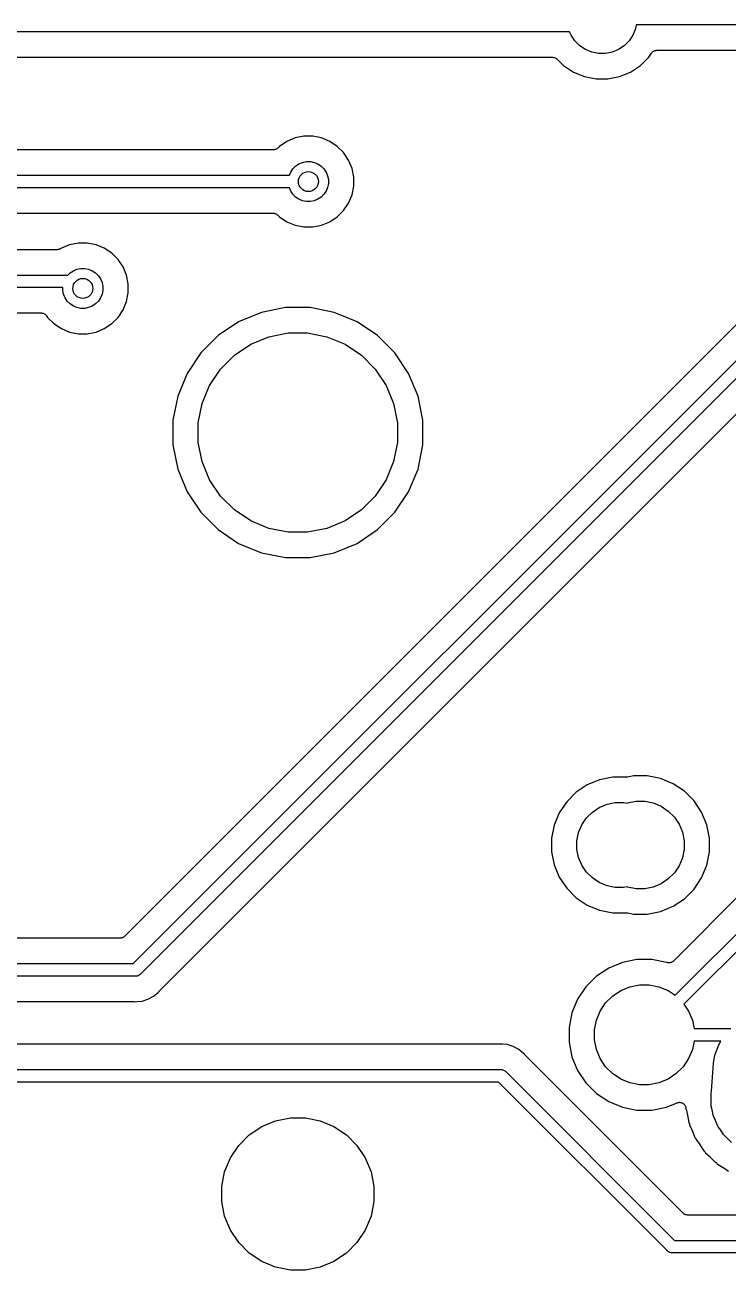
# Model space of a CAD drawing. Extents: x 1.13 to 10.46, y -5.5 to -3.29.
# Drawn here: x 8.151 to 8.705, y -5.478 to -4.497 of the extents above; entities that cross this region are included whole.
import ezdxf

# ---------------------------------------------------------------- set-up
doc = ezdxf.new("R2010")
doc.units = 0
doc.header["$MEASUREMENT"] = 0
doc.layers.add('BLACK', color=7, linetype='CONTINUOUS')

msp = doc.modelspace()

# ---------------------------------------------------------------- linework, layer by layer
at = {"layer": 'BLACK', "linetype": 'CONTINUOUS'}
for p, q in [((8.58046, -4.50217), (7.88218, -4.50217)), ((8.58154, -4.50476), (8.58046, -4.50217)), ((8.63235, -4.49975), (8.63028, -4.50476)), ((8.63297, -4.49665), (8.63235, -4.49975)), ((9.32357, -4.49665), (8.63297, -4.49665)), ((8.58454, -4.50926), (8.58154, -4.50476)), ((8.58838, -4.51309), (8.58454, -4.50926)), ((8.59288, -4.5161), (8.58838, -4.51309)), ((8.62344, -4.51309), (8.61893, -4.5161)), ((8.62727, -4.50926), (8.62344, -4.51309)), ((8.63028, -4.50476), (8.62727, -4.50926)), ((7.89827, -4.52217), (8.56709, -4.52217)), ((8.56709, -4.52217), (8.56711, -4.52217)), ((8.56711, -4.52217), (8.56711, -4.52217)), ((8.56711, -4.52217), (8.56711, -4.52217)), ((8.56711, -4.52217), (8.56716, -4.52217)), ((8.56716, -4.52217), (8.56762, -4.52222)), ((8.56762, -4.52222), (8.56808, -4.52226)), ((8.56808, -4.52226), (8.56811, -4.52227)), ((8.56811, -4.52227), (8.56813, -4.52227)), ((8.56813, -4.52227), (8.56857, -4.52241)), ((8.56857, -4.52241), (8.56901, -4.52255)), ((8.56901, -4.52255), (8.56904, -4.52256)), ((8.56904, -4.52256), (8.56906, -4.52257)), ((8.56906, -4.52257), (8.56947, -4.52279)), ((8.56947, -4.52279), (8.56987, -4.52301)), ((8.56987, -4.52301), (8.56989, -4.52303)), ((8.56989, -4.52303), (8.56992, -4.52304)), ((8.56992, -4.52304), (8.57027, -4.52334)), ((8.57027, -4.52334), (8.57063, -4.52363)), ((8.59788, -4.51818), (8.59288, -4.5161)), ((8.6032, -4.51923), (8.59788, -4.51818)), ((8.60861, -4.51923), (8.6032, -4.51923)), ((8.61393, -4.51818), (8.60861, -4.51923)), ((8.61893, -4.5161), (8.61393, -4.51818)), ((8.63618, -4.52863), (8.6428, -4.52201)), ((8.6428, -4.52201), (8.6449, -4.51888)), ((8.6449, -4.51888), (8.64491, -4.51886)), ((8.64491, -4.51886), (8.64494, -4.51882)), ((8.64491, -4.51886), (8.64491, -4.51886)), ((8.64491, -4.51886), (8.64491, -4.51886)), ((8.64494, -4.51882), (8.64524, -4.51846)), ((8.64524, -4.51846), (8.64553, -4.51811)), ((8.64553, -4.51811), (8.64555, -4.51809)), ((8.64555, -4.51809), (8.64557, -4.51807)), ((8.64557, -4.51807), (8.64593, -4.51778)), ((8.64593, -4.51778), (8.64629, -4.51749)), ((8.64629, -4.51749), (8.64631, -4.51748)), ((8.64631, -4.51748), (8.64633, -4.51746)), ((8.64633, -4.51746), (8.64674, -4.51725)), ((8.64674, -4.51725), (8.64715, -4.51703)), ((8.64715, -4.51703), (8.64717, -4.51702)), ((8.64717, -4.51702), (8.64719, -4.51701)), ((8.64719, -4.51701), (8.64764, -4.51688)), ((8.64764, -4.51688), (8.64808, -4.51675)), ((8.64808, -4.51675), (8.64811, -4.51675)), ((8.64811, -4.51675), (8.64813, -4.51674)), ((8.64813, -4.51674), (8.6486, -4.5167)), ((8.6486, -4.5167), (8.64905, -4.51665)), ((8.64905, -4.51665), (9.30711, -4.51665)), ((8.57063, -4.52363), (8.57563, -4.52863)), ((8.57563, -4.52863), (8.58341, -4.53383)), ((8.62841, -4.53383), (8.63618, -4.52863)), ((8.58341, -4.53383), (8.59205, -4.53741)), ((8.59205, -4.53741), (8.60123, -4.53923)), ((8.60123, -4.53923), (8.61058, -4.53923)), ((8.61058, -4.53923), (8.61976, -4.53741)), ((8.61976, -4.53741), (8.62841, -4.53383)), ((8.35759, -4.58843), (8.35174, -4.59235)), ((8.3641, -4.58574), (8.35759, -4.58843)), ((8.37101, -4.58437), (8.3641, -4.58574)), ((8.37805, -4.58437), (8.37101, -4.58437)), ((8.38495, -4.58574), (8.37805, -4.58437)), ((8.39146, -4.58843), (8.38495, -4.58574)), ((8.39732, -4.59235), (8.39146, -4.58843)), ((8.34682, -4.59519), (8.04663, -4.59519)), ((8.34728, -4.59515), (8.34682, -4.59519)), ((8.34774, -4.59511), (8.34728, -4.59515)), ((8.34777, -4.5951), (8.34774, -4.59511)), ((8.34779, -4.5951), (8.34777, -4.5951)), ((8.34823, -4.59496), (8.34779, -4.5951)), ((8.34868, -4.59483), (8.34823, -4.59496)), ((8.3487, -4.59482), (8.34868, -4.59483)), ((8.34873, -4.59481), (8.3487, -4.59482)), ((8.34914, -4.5946), (8.34873, -4.59481)), ((8.34955, -4.59439), (8.34914, -4.5946)), ((8.34957, -4.59437), (8.34955, -4.59439)), ((8.34959, -4.59436), (8.34957, -4.59437)), ((8.34995, -4.59406), (8.34959, -4.59436)), ((8.35031, -4.59378), (8.34995, -4.59406)), ((8.35034, -4.59374), (8.35031, -4.59378)), ((8.35035, -4.59374), (8.35034, -4.59374)), ((8.35036, -4.59373), (8.35035, -4.59374)), ((8.35035, -4.59374), (8.35035, -4.59374)), ((8.35174, -4.59235), (8.35036, -4.59373)), ((8.40229, -4.59733), (8.39732, -4.59235)), ((8.40621, -4.60318), (8.40229, -4.59733)), ((8.36057, -4.61265), (8.3623, -4.61007)), ((8.3623, -4.61007), (8.36449, -4.60788)), ((8.36449, -4.60788), (8.36707, -4.60616)), ((8.36707, -4.60616), (8.36993, -4.60497)), ((8.36993, -4.60497), (8.37298, -4.60437)), ((8.37298, -4.60437), (8.37608, -4.60437)), ((8.37608, -4.60437), (8.37912, -4.60497)), ((8.37912, -4.60497), (8.38199, -4.60616)), ((8.38199, -4.60616), (8.38457, -4.60788)), ((8.38457, -4.60788), (8.38676, -4.61007)), ((8.38676, -4.61007), (8.38848, -4.61265)), ((8.4089, -4.60969), (8.40621, -4.60318)), ((8.41028, -4.61659), (8.4089, -4.60969)), ((8.03417, -4.61519), (8.35952, -4.61519)), ((8.35952, -4.61519), (8.36057, -4.61265)), ((8.38848, -4.61265), (8.38967, -4.61552)), ((8.38967, -4.61552), (8.39028, -4.61856)), ((8.39028, -4.62166), (8.38967, -4.62471)), ((8.39028, -4.61856), (8.39028, -4.62166)), ((8.41028, -4.62363), (8.41028, -4.61659)), ((8.35952, -4.62503), (8.03448, -4.62503)), ((8.36057, -4.62757), (8.35952, -4.62503)), ((8.3623, -4.63015), (8.36057, -4.62757)), ((8.36449, -4.63235), (8.3623, -4.63015)), ((8.38676, -4.63015), (8.38457, -4.63235)), ((8.38848, -4.62757), (8.38676, -4.63015)), ((8.38967, -4.62471), (8.38848, -4.62757)), ((8.40621, -4.63705), (8.4089, -4.63054)), ((8.4089, -4.63054), (8.41028, -4.62363)), ((8.36707, -4.63407), (8.36449, -4.63235)), ((8.36993, -4.63526), (8.36707, -4.63407)), ((8.37298, -4.63586), (8.36993, -4.63526)), ((8.37608, -4.63586), (8.37298, -4.63586)), ((8.37912, -4.63526), (8.37608, -4.63586)), ((8.38199, -4.63407), (8.37912, -4.63526)), ((8.38457, -4.63235), (8.38199, -4.63407)), ((8.40229, -4.6429), (8.40621, -4.63705)), ((8.04743, -4.64503), (8.34682, -4.64503)), ((8.34682, -4.64503), (8.34684, -4.64503)), ((8.34684, -4.64503), (8.34684, -4.64503)), ((8.34684, -4.64503), (8.34684, -4.64503)), ((8.34684, -4.64503), (8.34689, -4.64504)), ((8.34689, -4.64504), (8.34735, -4.64509)), ((8.34735, -4.64509), (8.34781, -4.64513)), ((8.34781, -4.64513), (8.34784, -4.64514)), ((8.34784, -4.64514), (8.34786, -4.64514)), ((8.34786, -4.64514), (8.3483, -4.64528)), ((8.3483, -4.64528), (8.34874, -4.64542)), ((8.34874, -4.64542), (8.34877, -4.64543)), ((8.34877, -4.64543), (8.34879, -4.64544)), ((8.34879, -4.64544), (8.3492, -4.64566)), ((8.3492, -4.64566), (8.3496, -4.64588)), ((8.3496, -4.64588), (8.34962, -4.6459)), ((8.34962, -4.6459), (8.34965, -4.64591)), ((8.34965, -4.64591), (8.35, -4.64621)), ((8.35, -4.64621), (8.35036, -4.6465)), ((8.35036, -4.6465), (8.35174, -4.64788)), ((8.35174, -4.64788), (8.35759, -4.65179)), ((8.39146, -4.65179), (8.39732, -4.64788)), ((8.39732, -4.64788), (8.40229, -4.6429)), ((8.35759, -4.65179), (8.3641, -4.65449)), ((8.3641, -4.65449), (8.37101, -4.65586)), ((8.37101, -4.65586), (8.37805, -4.65586)), ((8.37805, -4.65586), (8.38495, -4.65449)), ((8.38495, -4.65449), (8.39146, -4.65179)), ((8.1863, -4.66994), (8.17979, -4.67263)), ((8.19321, -4.66857), (8.1863, -4.66994)), ((8.20025, -4.66857), (8.19321, -4.66857)), ((8.20715, -4.66994), (8.20025, -4.66857)), ((8.21366, -4.67263), (8.20715, -4.66994)), ((8.17654, -4.67379), (5.75523, -4.67379)), ((8.177, -4.67375), (8.17654, -4.67379)), ((8.17746, -4.67371), (8.177, -4.67375)), ((8.17749, -4.6737), (8.17746, -4.67371)), ((8.17752, -4.6737), (8.17749, -4.6737)), ((8.17796, -4.67356), (8.17752, -4.6737)), ((8.1784, -4.67344), (8.17796, -4.67356)), ((8.17842, -4.67342), (8.1784, -4.67344)), ((8.17845, -4.67341), (8.17842, -4.67342)), ((8.17886, -4.6732), (8.17845, -4.67341)), ((8.17926, -4.67299), (8.17886, -4.6732)), ((8.17931, -4.67296), (8.17926, -4.67299)), ((8.17932, -4.67295), (8.17931, -4.67296)), ((8.17931, -4.67296), (8.17931, -4.67296)), ((8.17931, -4.67296), (8.17931, -4.67296)), ((8.17979, -4.67263), (8.17932, -4.67295)), ((8.21952, -4.67655), (8.21366, -4.67263)), ((8.22449, -4.68153), (8.21952, -4.67655)), ((8.18669, -4.69208), (8.18927, -4.69036)), ((8.18927, -4.69036), (8.19213, -4.68917)), ((8.19213, -4.68917), (8.19518, -4.68857)), ((8.19518, -4.68857), (8.19828, -4.68857)), ((8.19828, -4.68857), (8.20132, -4.68917)), ((8.20132, -4.68917), (8.20419, -4.69036)), ((8.20419, -4.69036), (8.20677, -4.69208)), ((8.22841, -4.68738), (8.22449, -4.68153)), ((8.2311, -4.69389), (8.22841, -4.68738)), ((5.74253, -4.69379), (8.18498, -4.69379)), ((8.18498, -4.69379), (8.18669, -4.69208)), ((8.20677, -4.69208), (8.20896, -4.69427)), ((8.20896, -4.69427), (8.21068, -4.69685)), ((8.21068, -4.69685), (8.21187, -4.69972)), ((8.21187, -4.69972), (8.21248, -4.70276)), ((8.23248, -4.70079), (8.2311, -4.69389)), ((8.18098, -4.70363), (5.74253, -4.70363)), ((8.18098, -4.70586), (8.18098, -4.70363)), ((8.18158, -4.70891), (8.18098, -4.70586)), ((8.18277, -4.71177), (8.18158, -4.70891)), ((8.21187, -4.70891), (8.21068, -4.71177)), ((8.21248, -4.70586), (8.21187, -4.70891)), ((8.21248, -4.70276), (8.21248, -4.70586)), ((8.73456, -4.71004), (8.22964, -5.21495)), ((8.2311, -4.71474), (8.23248, -4.70783)), ((8.23248, -4.70783), (8.23248, -4.70079)), ((8.1845, -4.71435), (8.18277, -4.71177)), ((8.18669, -4.71655), (8.1845, -4.71435)), ((8.18927, -4.71827), (8.18669, -4.71655)), ((8.19213, -4.71946), (8.18927, -4.71827)), ((8.19518, -4.72006), (8.19213, -4.71946)), ((8.20132, -4.71946), (8.19828, -4.72006)), ((8.20419, -4.71827), (8.20132, -4.71946)), ((8.20677, -4.71655), (8.20419, -4.71827)), ((8.20896, -4.71435), (8.20677, -4.71655)), ((8.21068, -4.71177), (8.20896, -4.71435)), ((8.22841, -4.72125), (8.2311, -4.71474)), ((8.35652, -4.71941), (8.33749, -4.7232)), ((8.37592, -4.71941), (8.35652, -4.71941)), ((8.39495, -4.7232), (8.37592, -4.71941)), ((6.41685, -4.72363), (8.16397, -4.72363)), ((8.16397, -4.72363), (8.16399, -4.72363)), ((8.16399, -4.72363), (8.16399, -4.72363)), ((8.16399, -4.72363), (8.16399, -4.72363)), ((8.16399, -4.72363), (8.16404, -4.72364)), ((8.16404, -4.72364), (8.1645, -4.72369)), ((8.1645, -4.72369), (8.16496, -4.72373)), ((8.16496, -4.72373), (8.16499, -4.72374)), ((8.16499, -4.72374), (8.16501, -4.72374)), ((8.16501, -4.72374), (8.16545, -4.72388)), ((8.16545, -4.72388), (8.1659, -4.72402)), ((8.1659, -4.72402), (8.16592, -4.72403)), ((8.16592, -4.72403), (8.16594, -4.72404)), ((8.16594, -4.72404), (8.16635, -4.72426)), ((8.16635, -4.72426), (8.16676, -4.72448)), ((8.16676, -4.72448), (8.16677, -4.7245)), ((8.16677, -4.7245), (8.1668, -4.72451)), ((8.1668, -4.72451), (8.16715, -4.72481)), ((8.16715, -4.72481), (8.16751, -4.7251)), ((8.16751, -4.7251), (8.16753, -4.72512)), ((8.16753, -4.72512), (8.16754, -4.72514)), ((8.16754, -4.72514), (8.16784, -4.7255)), ((8.16784, -4.7255), (8.16813, -4.72586)), ((8.16813, -4.72586), (8.16896, -4.7271)), ((8.16896, -4.7271), (8.17394, -4.73208)), ((8.19828, -4.72006), (8.19518, -4.72006)), ((8.21952, -4.73208), (8.22449, -4.7271)), ((8.22449, -4.7271), (8.22841, -4.72125)), ((8.23646, -5.23642), (8.74957, -4.72331)), ((8.33749, -4.7232), (8.31956, -4.73062)), ((8.41288, -4.73062), (8.39495, -4.7232)), ((8.17394, -4.73208), (8.17979, -4.73599)), ((8.17979, -4.73599), (8.1863, -4.73869)), ((8.1863, -4.73869), (8.19321, -4.74006)), ((8.20025, -4.74006), (8.20715, -4.73869)), ((8.20715, -4.73869), (8.21366, -4.73599)), ((8.21366, -4.73599), (8.21952, -4.73208)), ((8.75526, -4.73154), (8.24215, -5.24465)), ((8.31956, -4.73062), (8.30343, -4.7414)), ((8.34332, -4.74243), (8.35849, -4.73941)), ((8.35849, -4.73941), (8.37395, -4.73941)), ((8.37395, -4.73941), (8.38912, -4.74243)), ((8.42901, -4.7414), (8.41288, -4.73062)), ((8.19321, -4.74006), (8.20025, -4.74006)), ((8.30343, -4.7414), (8.28971, -4.75512)), ((8.31618, -4.75694), (8.32904, -4.74835)), ((8.32904, -4.74835), (8.34332, -4.74243)), ((8.38912, -4.74243), (8.4034, -4.74835)), ((8.4034, -4.74835), (8.41626, -4.75694)), ((8.44273, -4.75512), (8.42901, -4.7414)), ((8.28971, -4.75512), (8.27893, -4.77126)), ((8.30525, -4.76787), (8.31618, -4.75694)), ((8.38147, -5.13362), (8.76208, -4.753)), ((8.41626, -4.75694), (8.4272, -4.76787)), ((8.45351, -4.77126), (8.44273, -4.75512)), ((8.29665, -4.78073), (8.30525, -4.76787)), ((8.4272, -4.76787), (8.43579, -4.78073)), ((8.27893, -4.77126), (8.27151, -4.78918)), ((8.46094, -4.78918), (8.45351, -4.77126)), ((8.29074, -4.79502), (8.29665, -4.78073)), ((8.43579, -4.78073), (8.4417, -4.79502)), ((8.27151, -4.78918), (8.26772, -4.80821)), ((8.28772, -4.81018), (8.29074, -4.79502)), ((8.4417, -4.79502), (8.44472, -4.81018)), ((8.46472, -4.80821), (8.46094, -4.78918)), ((8.26772, -4.80821), (8.26772, -4.82761)), ((8.28772, -4.82564), (8.28772, -4.81018)), ((8.44472, -4.81018), (8.44472, -4.82564)), ((8.46472, -4.82761), (8.46472, -4.80821)), ((8.26772, -4.82761), (8.27151, -4.84664)), ((8.29074, -4.84081), (8.28772, -4.82564)), ((8.44472, -4.82564), (8.4417, -4.84081)), ((8.46094, -4.84664), (8.46472, -4.82761)), ((8.27151, -4.84664), (8.27893, -4.86457)), ((8.29665, -4.8551), (8.29074, -4.84081)), ((8.4417, -4.84081), (8.43579, -4.8551)), ((8.45351, -4.86457), (8.46094, -4.84664)), ((8.30525, -4.86795), (8.29665, -4.8551)), ((8.43579, -4.8551), (8.4272, -4.86795)), ((8.27893, -4.86457), (8.28971, -4.8807)), ((8.44273, -4.8807), (8.45351, -4.86457)), ((8.31618, -4.87889), (8.30525, -4.86795)), ((8.4272, -4.86795), (8.41626, -4.87889)), ((8.28971, -4.8807), (8.30343, -4.89442)), ((8.32904, -4.88748), (8.31618, -4.87889)), ((8.41626, -4.87889), (8.4034, -4.88748)), ((8.42901, -4.89442), (8.44273, -4.8807)), ((8.30343, -4.89442), (8.31956, -4.9052)), ((8.34332, -4.8934), (8.32904, -4.88748)), ((8.35849, -4.89641), (8.34332, -4.8934)), ((8.37395, -4.89641), (8.35849, -4.89641)), ((8.38912, -4.8934), (8.37395, -4.89641)), ((8.4034, -4.88748), (8.38912, -4.8934)), ((8.41288, -4.9052), (8.42901, -4.89442)), ((8.31956, -4.9052), (8.33749, -4.91263)), ((8.39495, -4.91263), (8.41288, -4.9052)), ((8.33749, -4.91263), (8.35652, -4.91641)), ((8.37592, -4.91641), (8.39495, -4.91263)), ((8.35652, -4.91641), (8.37592, -4.91641)), ((8.60409, -5.0915), (8.59436, -5.09553)), ((8.61442, -5.08945), (8.60409, -5.0915)), ((8.62542, -5.08945), (8.61442, -5.08945)), ((8.62587, -5.0894), (8.62542, -5.08945)), ((8.62632, -5.08937), (8.62587, -5.0894)), ((8.62639, -5.08935), (8.62632, -5.08937)), ((8.63086, -5.08846), (8.62639, -5.08935)), ((8.62639, -5.08935), (8.62639, -5.08935)), ((8.62639, -5.08935), (8.62639, -5.08935)), ((8.64158, -5.08846), (8.63086, -5.08846)), ((8.6521, -5.09056), (8.64158, -5.08846)), ((8.66201, -5.09466), (8.6521, -5.09056)), ((8.5856, -5.10138), (8.57816, -5.10883)), ((8.59436, -5.09553), (8.5856, -5.10138)), ((8.67093, -5.10062), (8.66201, -5.09466)), ((8.67851, -5.1082), (8.67093, -5.10062)), ((8.57816, -5.10883), (8.57231, -5.11759)), ((8.60383, -5.11326), (8.60992, -5.11073)), ((8.60992, -5.11073), (8.61639, -5.10945)), ((8.61639, -5.10945), (8.62298, -5.10945)), ((8.62298, -5.10945), (8.62569, -5.10999)), ((8.62569, -5.10999), (8.62617, -5.10979)), ((8.62617, -5.10979), (8.63283, -5.10846)), ((8.63283, -5.10846), (8.63961, -5.10846)), ((8.63961, -5.10846), (8.64627, -5.10979)), ((8.64627, -5.10979), (8.65254, -5.11239)), ((8.68447, -5.11712), (8.67851, -5.1082)), ((8.57231, -5.11759), (8.56828, -5.12732)), ((8.59003, -5.12706), (8.59369, -5.12158)), ((8.59369, -5.12158), (8.59835, -5.11692)), ((8.59835, -5.11692), (8.60383, -5.11326)), ((8.65254, -5.11239), (8.65818, -5.11616)), ((8.65818, -5.11616), (8.66298, -5.12095)), ((8.66298, -5.12095), (8.66675, -5.1266)), ((8.68858, -5.12703), (8.68447, -5.11712)), ((8.56828, -5.12732), (8.56622, -5.13765)), ((8.58751, -5.13315), (8.59003, -5.12706)), ((8.66675, -5.1266), (8.66935, -5.13287)), ((8.69067, -5.13755), (8.68858, -5.12703)), ((8.25716, -5.25792), (8.38147, -5.13362)), ((8.38147, -5.13362), (8.38147, -5.13362)), ((8.56622, -5.13765), (8.56622, -5.14818)), ((8.58622, -5.13962), (8.58751, -5.13315)), ((8.58622, -5.14621), (8.58622, -5.13962)), ((8.66935, -5.13287), (8.67067, -5.13952)), ((8.67067, -5.13952), (8.67067, -5.14631)), ((8.69067, -5.14828), (8.69067, -5.13755)), ((8.56622, -5.14818), (8.56828, -5.15851)), ((8.58751, -5.15267), (8.58622, -5.14621)), ((8.67067, -5.14631), (8.66935, -5.15296)), ((8.68858, -5.1588), (8.69067, -5.14828)), ((8.56828, -5.15851), (8.57231, -5.16824)), ((8.59003, -5.15876), (8.58751, -5.15267)), ((8.59369, -5.16425), (8.59003, -5.15876)), ((8.66675, -5.15923), (8.66298, -5.16487)), ((8.66935, -5.15296), (8.66675, -5.15923)), ((8.68447, -5.1687), (8.68858, -5.1588)), ((8.57231, -5.16824), (8.57816, -5.17699)), ((8.59835, -5.16891), (8.59369, -5.16425)), ((8.60383, -5.17257), (8.59835, -5.16891)), ((8.65818, -5.16967), (8.65254, -5.17344)), ((8.66298, -5.16487), (8.65818, -5.16967)), ((8.67851, -5.17762), (8.68447, -5.1687)), ((8.57816, -5.17699), (8.5856, -5.18444)), ((8.60992, -5.17509), (8.60383, -5.17257)), ((8.61639, -5.17638), (8.60992, -5.17509)), ((8.62298, -5.17638), (8.61639, -5.17638)), ((8.62569, -5.17584), (8.62298, -5.17638)), ((8.62617, -5.17604), (8.62569, -5.17584)), ((8.63283, -5.17736), (8.62617, -5.17604)), ((8.63961, -5.17736), (8.63283, -5.17736)), ((8.64627, -5.17604), (8.63961, -5.17736)), ((8.65254, -5.17344), (8.64627, -5.17604)), ((8.71854, -5.17811), (8.66225, -5.23439)), ((8.67093, -5.18521), (8.67851, -5.17762)), ((8.5856, -5.18444), (8.59436, -5.19029)), ((8.59436, -5.19029), (8.60409, -5.19432)), ((8.66201, -5.19117), (8.67093, -5.18521)), ((8.66358, -5.26135), (8.74, -5.18493)), ((8.74835, -5.1905), (8.67054, -5.26831)), ((8.60409, -5.19432), (8.61442, -5.19638)), ((8.61442, -5.19638), (8.62542, -5.19638)), ((8.62542, -5.19638), (8.62542, -5.19638)), ((8.62542, -5.19638), (8.62542, -5.19638)), ((8.62542, -5.19638), (8.62542, -5.19638)), ((8.62542, -5.19638), (8.62549, -5.19638)), ((8.62549, -5.19638), (8.62594, -5.19643)), ((8.62594, -5.19643), (8.62639, -5.19647)), ((8.62639, -5.19647), (8.63086, -5.19736)), ((8.63086, -5.19736), (8.64158, -5.19736)), ((8.64158, -5.19736), (8.6521, -5.19527)), ((8.6521, -5.19527), (8.66201, -5.19117)), ((8.22611, -5.21642), (8.1337, -5.21642)), ((8.22657, -5.21637), (8.22611, -5.21642)), ((8.22703, -5.21633), (8.22657, -5.21637)), ((8.22705, -5.21632), (8.22703, -5.21633)), ((8.22708, -5.21632), (8.22705, -5.21632)), ((8.22752, -5.21619), (8.22708, -5.21632)), ((8.22797, -5.21606), (8.22752, -5.21619)), ((8.22799, -5.21605), (8.22797, -5.21606)), ((8.22801, -5.21604), (8.22799, -5.21605)), ((8.22842, -5.21582), (8.22801, -5.21604)), ((8.22883, -5.21561), (8.22842, -5.21582)), ((8.22885, -5.21559), (8.22883, -5.21561)), ((8.22888, -5.21558), (8.22885, -5.21559)), ((8.22923, -5.21529), (8.22888, -5.21558)), ((8.22959, -5.215), (8.22923, -5.21529)), ((8.22963, -5.21497), (8.22959, -5.215)), ((8.22964, -5.21495), (8.22963, -5.21496)), ((8.22963, -5.21496), (8.22963, -5.21497)), ((8.22963, -5.21497), (8.22963, -5.21497)), ((8.11761, -5.23642), (8.23646, -5.23642)), ((8.61125, -5.23991), (8.60152, -5.2464)), ((8.62205, -5.23543), (8.61125, -5.23991)), ((8.63352, -5.23315), (8.62205, -5.23543)), ((8.64522, -5.23315), (8.63352, -5.23315)), ((8.65669, -5.23543), (8.64522, -5.23315)), ((8.6568, -5.23548), (8.65669, -5.23543)), ((8.65725, -5.23561), (8.6568, -5.23548)), ((8.65769, -5.23575), (8.65725, -5.23561)), ((8.65771, -5.23576), (8.65769, -5.23575)), ((8.65774, -5.23576), (8.65771, -5.23576)), ((8.6582, -5.23581), (8.65774, -5.23576)), ((8.65866, -5.23586), (8.6582, -5.23581)), ((8.65869, -5.23586), (8.65866, -5.23586)), ((8.65871, -5.23586), (8.65869, -5.23586)), ((8.65917, -5.23581), (8.65871, -5.23586)), ((8.65964, -5.23577), (8.65917, -5.23581)), ((8.65966, -5.23577), (8.65964, -5.23577)), ((8.65968, -5.23577), (8.65966, -5.23577)), ((8.66013, -5.23563), (8.65968, -5.23577)), ((8.66057, -5.2355), (8.66013, -5.23563)), ((8.66059, -5.23549), (8.66057, -5.2355)), ((8.66061, -5.23549), (8.66059, -5.23549)), ((8.66103, -5.23527), (8.66061, -5.23549)), ((8.66144, -5.23505), (8.66103, -5.23527)), ((8.66146, -5.23504), (8.66144, -5.23505)), ((8.66148, -5.23503), (8.66146, -5.23504)), ((8.66184, -5.23473), (8.66148, -5.23503)), ((8.6622, -5.23444), (8.66184, -5.23473)), ((8.66223, -5.23441), (8.6622, -5.23444)), ((8.66225, -5.23439), (8.66223, -5.23441)), ((8.66223, -5.23441), (8.66223, -5.23441)), ((8.66223, -5.23441), (8.66223, -5.23441)), ((8.23826, -5.24626), (8.11761, -5.24626)), ((8.2385, -5.24628), (8.23826, -5.24626)), ((8.23874, -5.24626), (8.2385, -5.24628)), ((8.23947, -5.24619), (8.23874, -5.24626)), ((8.23874, -5.24626), (8.23874, -5.24626)), ((8.24039, -5.24591), (8.23947, -5.24619)), ((8.24125, -5.24545), (8.24039, -5.24591)), ((8.242, -5.24484), (8.24125, -5.24545)), ((8.24215, -5.24465), (8.242, -5.24484)), ((8.60152, -5.2464), (8.59325, -5.25467)), ((8.25241, -5.26216), (8.25621, -5.25905)), ((8.25621, -5.25905), (8.25683, -5.25828)), ((8.25683, -5.25828), (8.25688, -5.25823)), ((8.25688, -5.25823), (8.25703, -5.25808)), ((8.25703, -5.25808), (8.25716, -5.25792)), ((8.59325, -5.25467), (8.58676, -5.2644)), ((8.61427, -5.26194), (8.62072, -5.25763)), ((8.62072, -5.25763), (8.62789, -5.25466)), ((8.62789, -5.25466), (8.63549, -5.25315)), ((8.63549, -5.25315), (8.64325, -5.25315)), ((8.64325, -5.25315), (8.65085, -5.25466)), ((8.65085, -5.25466), (8.65802, -5.25763)), ((8.65802, -5.25763), (8.66358, -5.26135)), ((8.1337, -5.26626), (8.23703, -5.26626)), ((8.23703, -5.26626), (8.2371, -5.26626)), ((8.2371, -5.26626), (8.23731, -5.26628)), ((8.23731, -5.26628), (8.23752, -5.26628)), ((8.23752, -5.26628), (8.2385, -5.26638)), ((8.2385, -5.26638), (8.23948, -5.26628)), ((8.23948, -5.26628), (8.23949, -5.26628)), ((8.23949, -5.26628), (8.24339, -5.2659)), ((8.24339, -5.2659), (8.24809, -5.26447)), ((8.24809, -5.26447), (8.25241, -5.26216)), ((8.58676, -5.2644), (8.58228, -5.2752)), ((8.60448, -5.27387), (8.60879, -5.26742)), ((8.60879, -5.26742), (8.61427, -5.26194)), ((8.67054, -5.26831), (8.67426, -5.27387)), ((8.58228, -5.2752), (8.58, -5.28667)), ((8.60151, -5.28104), (8.60448, -5.27387)), ((8.67426, -5.27387), (8.67723, -5.28104)), ((8.58, -5.28667), (8.58, -5.29837)), ((8.6, -5.28864), (8.60151, -5.28104)), ((8.6, -5.2964), (8.6, -5.28864)), ((8.67723, -5.28104), (8.67853, -5.2876)), ((8.67853, -5.2876), (8.70754, -5.2876)), ((8.58, -5.29837), (8.58228, -5.30984)), ((8.60151, -5.304), (8.6, -5.2964)), ((8.67853, -5.29744), (8.67723, -5.304)), ((8.69971, -5.29744), (8.67853, -5.29744)), ((8.69793, -5.30029), (8.69971, -5.29744)), ((8.52495, -5.29988), (8.11871, -5.29988)), ((8.52516, -5.29986), (8.52495, -5.29988)), ((8.52537, -5.29986), (8.52516, -5.29986)), ((8.52544, -5.29986), (8.52537, -5.29986)), ((8.52642, -5.29976), (8.52544, -5.29986)), ((8.5274, -5.29986), (8.52642, -5.29976)), ((8.5313, -5.30024), (8.5274, -5.29986)), ((8.5274, -5.29986), (8.5274, -5.29986)), ((8.536, -5.30167), (8.5313, -5.30024)), ((8.54033, -5.30398), (8.536, -5.30167)), ((8.54412, -5.3071), (8.54033, -5.30398)), ((8.54475, -5.30786), (8.54412, -5.3071)), ((8.5449, -5.30801), (8.54475, -5.30786)), ((8.54503, -5.30817), (8.5449, -5.30801)), ((8.54508, -5.30822), (8.54503, -5.30817)), ((8.66999, -5.43313), (8.54508, -5.30822)), ((8.60448, -5.31117), (8.60151, -5.304)), ((8.67723, -5.304), (8.67426, -5.31117)), ((8.69375, -5.3149), (8.69484, -5.30845)), ((8.69484, -5.30845), (8.69793, -5.30029)), ((8.58228, -5.30984), (8.58676, -5.32064)), ((8.60879, -5.31762), (8.60448, -5.31117)), ((8.61427, -5.3231), (8.60879, -5.31762)), ((8.66995, -5.31762), (8.66447, -5.3231)), ((8.67426, -5.31117), (8.66995, -5.31762)), ((8.69225, -5.33692), (8.69375, -5.3149)), ((8.11748, -5.31988), (8.52618, -5.31988)), ((8.52618, -5.31988), (8.52642, -5.31986)), ((8.52642, -5.31986), (8.52666, -5.31988)), ((8.52666, -5.31988), (8.52666, -5.31988)), ((8.52666, -5.31988), (8.52738, -5.31995)), ((8.52738, -5.31995), (8.52831, -5.32023)), ((8.52831, -5.32023), (8.52916, -5.32069)), ((8.52916, -5.32069), (8.52991, -5.32131)), ((8.52991, -5.32131), (8.53007, -5.32149)), ((8.53007, -5.32149), (8.66317, -5.45459)), ((8.58676, -5.32064), (8.59325, -5.33037)), ((8.62072, -5.32741), (8.61427, -5.3231)), ((8.62789, -5.33038), (8.62072, -5.32741)), ((8.65802, -5.32741), (8.65085, -5.33038)), ((8.66447, -5.3231), (8.65802, -5.32741)), ((8.52438, -5.32972), (8.11928, -5.32972)), ((8.65748, -5.46282), (8.52438, -5.32972)), ((8.59325, -5.33037), (8.60152, -5.33864)), ((8.63549, -5.33189), (8.62789, -5.33038)), ((8.64325, -5.33189), (8.63549, -5.33189)), ((8.65085, -5.33038), (8.64325, -5.33189)), ((8.69193, -5.33855), (8.69225, -5.33692)), ((8.60152, -5.33864), (8.61125, -5.34513)), ((8.61125, -5.34513), (8.62205, -5.34961)), ((8.65669, -5.34961), (8.66521, -5.34608)), ((8.66521, -5.34608), (8.66524, -5.34606)), ((8.66524, -5.34606), (8.66527, -5.34605)), ((8.66524, -5.34606), (8.66524, -5.34606)), ((8.66524, -5.34606), (8.66524, -5.34606)), ((8.66527, -5.34605), (8.66573, -5.34592)), ((8.66573, -5.34592), (8.66618, -5.34579)), ((8.66618, -5.34579), (8.66619, -5.34579)), ((8.66619, -5.34579), (8.66621, -5.34578)), ((8.66621, -5.34578), (8.66668, -5.34574)), ((8.66668, -5.34574), (8.66715, -5.3457)), ((8.66715, -5.3457), (8.66717, -5.3457)), ((8.66717, -5.3457), (8.66718, -5.3457)), ((8.66718, -5.3457), (8.66765, -5.34575)), ((8.66765, -5.34575), (8.66812, -5.3458)), ((8.66812, -5.3458), (8.66814, -5.3458)), ((8.66814, -5.3458), (8.66815, -5.34581)), ((8.66815, -5.34581), (8.6686, -5.34595)), ((8.6686, -5.34595), (8.66905, -5.34609)), ((8.66905, -5.34609), (8.66907, -5.3461)), ((8.66907, -5.3461), (8.66908, -5.3461)), ((8.66908, -5.3461), (8.6695, -5.34633)), ((8.6695, -5.34633), (8.66991, -5.34655)), ((8.66991, -5.34655), (8.66992, -5.34656)), ((8.66992, -5.34656), (8.66994, -5.34657)), ((8.66994, -5.34657), (8.6703, -5.34687)), ((8.6703, -5.34687), (8.67067, -5.34717)), ((8.67067, -5.34717), (8.67067, -5.34718)), ((8.67067, -5.34718), (8.67069, -5.34719)), ((8.67069, -5.34719), (8.67098, -5.34756)), ((8.67098, -5.34756), (8.67128, -5.34793)), ((8.6919, -5.34207), (8.69193, -5.34167)), ((8.69193, -5.34298), (8.6919, -5.34207)), ((8.69193, -5.34167), (8.69193, -5.33855)), ((8.69193, -5.34728), (8.69193, -5.34298)), ((8.69208, -5.34804), (8.69193, -5.34728)), ((8.62205, -5.34961), (8.63352, -5.35189)), ((8.63352, -5.35189), (8.64522, -5.35189)), ((8.64522, -5.35189), (8.65669, -5.34961)), ((8.67128, -5.34793), (8.67129, -5.34794)), ((8.67129, -5.34794), (8.6713, -5.34795)), ((8.6713, -5.34795), (8.67152, -5.34837)), ((8.67152, -5.34837), (8.67174, -5.34879)), ((8.67174, -5.34879), (8.67175, -5.3488)), ((8.67175, -5.3488), (8.67175, -5.34882)), ((8.67175, -5.34882), (8.67189, -5.34927)), ((8.67189, -5.34927), (8.67202, -5.34972)), ((8.67202, -5.34972), (8.67206, -5.3499)), ((8.67206, -5.3499), (8.67207, -5.34997)), ((8.67207, -5.34997), (8.6721, -5.35035)), ((8.6721, -5.35035), (8.67215, -5.35073)), ((8.67215, -5.35073), (8.67217, -5.35118)), ((8.67217, -5.35118), (8.67322, -5.35577)), ((8.67322, -5.35577), (8.67324, -5.35583)), ((8.67324, -5.35583), (8.67324, -5.35588)), ((8.67324, -5.35588), (8.67326, -5.35591)), ((8.67326, -5.35591), (8.6744, -5.36167)), ((8.6921, -5.34861), (8.69208, -5.34804)), ((8.6928, -5.35164), (8.6921, -5.34861)), ((8.69363, -5.35583), (8.6928, -5.35164)), ((8.69393, -5.35655), (8.69363, -5.35583)), ((8.69406, -5.35711), (8.69393, -5.35655)), ((8.69535, -5.35999), (8.69406, -5.35711)), ((8.32797, -5.37131), (8.3378, -5.36474)), ((8.3378, -5.36474), (8.34872, -5.36022)), ((8.34872, -5.36022), (8.36031, -5.35791)), ((8.36031, -5.35791), (8.37213, -5.35791)), ((8.37213, -5.35791), (8.38372, -5.36022)), ((8.38372, -5.36022), (8.39464, -5.36474)), ((8.39464, -5.36474), (8.40447, -5.37131)), ((8.6744, -5.36167), (8.67465, -5.36228)), ((8.67465, -5.36228), (8.67468, -5.36234)), ((8.67468, -5.36234), (8.67479, -5.36271)), ((8.67479, -5.36271), (8.67491, -5.36307)), ((8.67491, -5.36307), (8.67501, -5.36352)), ((8.67501, -5.36352), (8.67696, -5.36785)), ((8.69697, -5.36389), (8.69535, -5.35999)), ((8.6974, -5.36453), (8.69697, -5.36389)), ((8.69764, -5.36507), (8.6974, -5.36453)), ((8.69951, -5.36769), (8.69764, -5.36507)), ((8.31962, -5.37967), (8.32797, -5.37131)), ((8.40447, -5.37131), (8.41283, -5.37967)), ((8.67696, -5.36785), (8.67699, -5.36792)), ((8.67699, -5.36792), (8.677, -5.36795)), ((8.677, -5.36795), (8.67702, -5.36799)), ((8.67702, -5.36799), (8.67925, -5.37337)), ((8.67925, -5.37337), (8.67961, -5.37391)), ((8.67961, -5.37391), (8.67965, -5.37397)), ((8.67965, -5.37397), (8.67982, -5.37431)), ((8.67982, -5.37431), (8.68001, -5.37464)), ((8.68001, -5.37464), (8.68021, -5.37507)), ((8.68021, -5.37507), (8.683, -5.37899)), ((8.70182, -5.37115), (8.69951, -5.36769)), ((8.70235, -5.37168), (8.70182, -5.37115)), ((8.7027, -5.37217), (8.70235, -5.37168)), ((8.7051, -5.37443), (8.7027, -5.37217)), ((8.70799, -5.37732), (8.7051, -5.37443)), ((8.31305, -5.38949), (8.31962, -5.37967)), ((8.41283, -5.37967), (8.41939, -5.38949)), ((8.683, -5.37899), (8.68304, -5.37904)), ((8.68304, -5.37904), (8.68306, -5.37908)), ((8.68306, -5.37908), (8.68308, -5.37911)), ((8.68308, -5.37911), (8.68628, -5.3839)), ((8.68628, -5.3839), (8.68674, -5.38435)), ((8.68674, -5.38435), (8.68679, -5.3844)), ((8.68679, -5.3844), (8.68702, -5.3847)), ((8.68702, -5.3847), (8.68727, -5.38499)), ((8.68727, -5.38499), (8.68756, -5.38538)), ((8.68756, -5.38538), (8.69112, -5.38874)), ((8.30853, -5.40041), (8.31305, -5.38949)), ((8.41939, -5.38949), (8.42391, -5.40041)), ((8.69112, -5.38874), (8.69117, -5.38878)), ((8.69117, -5.38878), (8.6912, -5.38882)), ((8.6912, -5.38882), (8.69123, -5.38884)), ((8.69123, -5.38884), (8.69524, -5.39285)), ((8.69524, -5.39285), (8.69576, -5.3932)), ((8.69576, -5.3932), (8.69582, -5.39324)), ((8.69582, -5.39324), (8.69611, -5.39349)), ((8.69611, -5.39349), (8.69641, -5.39372)), ((8.69641, -5.39372), (8.69678, -5.39406)), ((8.69678, -5.39406), (8.70101, -5.39671)), ((8.70101, -5.39671), (8.70106, -5.39675)), ((8.70106, -5.39675), (8.7011, -5.39677)), ((8.7011, -5.39677), (8.70113, -5.39679)), ((8.70113, -5.39679), (8.70577, -5.39989)), ((8.30622, -5.412), (8.30853, -5.40041)), ((8.42391, -5.40041), (8.42622, -5.412)), ((8.30622, -5.42382), (8.30622, -5.412)), ((8.42622, -5.412), (8.42622, -5.42382)), ((8.30853, -5.43541), (8.30622, -5.42382)), ((8.42622, -5.42382), (8.42391, -5.43541)), ((8.31305, -5.44633), (8.30853, -5.43541)), ((8.42391, -5.43541), (8.41939, -5.44633)), ((8.67034, -5.43342), (8.66999, -5.43313)), ((8.6707, -5.43372), (8.67034, -5.43342)), ((8.67072, -5.43373), (8.6707, -5.43372)), ((8.67074, -5.43375), (8.67072, -5.43373)), ((8.67115, -5.43397), (8.67074, -5.43375)), ((8.67155, -5.43419), (8.67115, -5.43397)), ((8.67158, -5.4342), (8.67155, -5.43419)), ((8.6716, -5.43421), (8.67158, -5.4342)), ((8.67204, -5.43434), (8.6716, -5.43421)), ((8.67248, -5.43448), (8.67204, -5.43434)), ((8.67251, -5.43449), (8.67248, -5.43448)), ((8.67253, -5.43449), (8.67251, -5.43449)), ((8.67299, -5.43454), (8.67253, -5.43449)), ((8.67345, -5.43459), (8.67299, -5.43454)), ((8.6735, -5.43459), (8.67345, -5.43459)), ((8.67352, -5.43459), (8.6735, -5.43459)), ((8.6735, -5.43459), (8.6735, -5.43459)), ((8.6735, -5.43459), (8.6735, -5.43459)), ((8.80177, -5.43459), (8.67352, -5.43459)), ((8.31962, -5.45616), (8.31305, -5.44633)), ((8.41939, -5.44633), (8.41283, -5.45616)), ((8.66317, -5.45459), (9.09969, -5.45459)), ((8.32797, -5.46452), (8.31962, -5.45616)), ((8.3378, -5.47108), (8.32797, -5.46452)), ((8.40447, -5.46452), (8.39464, -5.47108)), ((8.41283, -5.45616), (8.40447, -5.46452)), ((8.65763, -5.46301), (8.65748, -5.46282)), ((8.65782, -5.46316), (8.65763, -5.46301)), ((8.65838, -5.46363), (8.65782, -5.46316)), ((8.65924, -5.46408), (8.65838, -5.46363)), ((8.66016, -5.46436), (8.65924, -5.46408)), ((8.66089, -5.46443), (8.66016, -5.46436)), ((8.66113, -5.46446), (8.66089, -5.46443)), ((8.66089, -5.46443), (8.66089, -5.46443)), ((8.66137, -5.46443), (8.66113, -5.46446)), ((9.10149, -5.46443), (8.66137, -5.46443)), ((8.34872, -5.47561), (8.3378, -5.47108)), ((8.39464, -5.47108), (8.38372, -5.47561)), ((8.36031, -5.47791), (8.34872, -5.47561)), ((8.37213, -5.47791), (8.36031, -5.47791)), ((8.38372, -5.47561), (8.37213, -5.47791))]:
    msp.add_line(p, q, dxfattribs=at)
at = {"layer": 'BLACK'}
for centre in [(8.37453, -4.62011), (8.19673, -4.70431)]:
    msp.add_circle(centre, 0.00787, dxfattribs=at)

doc.saveas('drawing.dxf')
